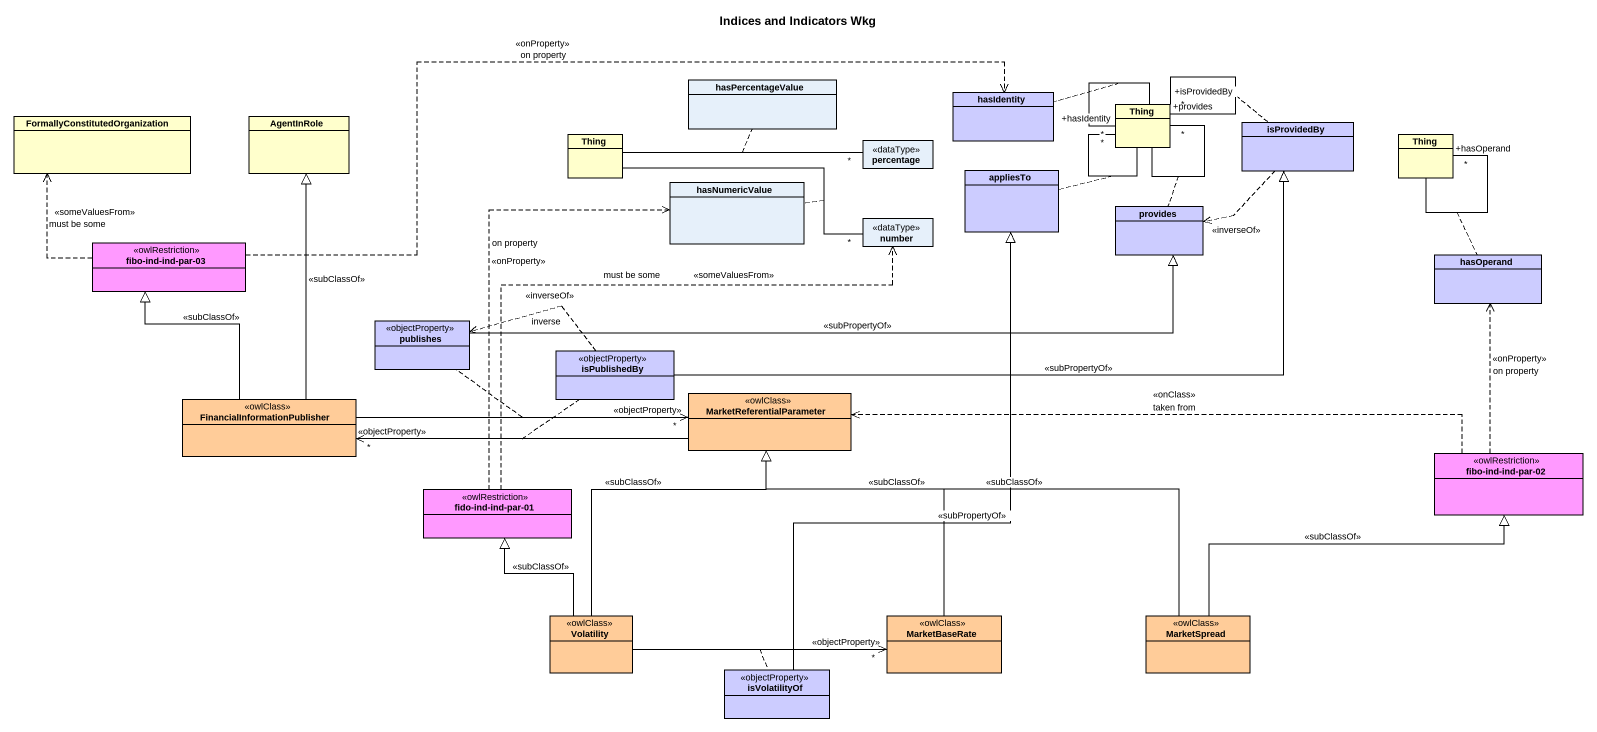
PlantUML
@startuml
title Indices and Indicators Wkg
hide circle
hide empty members
class hasPercentageValue
class hasIdentity #CCCCFF
class "FormallyConstitutedOrganization" as FormallyConstitutedOrganizat #FFFFCC
class AgentInRole #FFFFCC
class Thing #FFFFCC
class "Thing" as Thing_2 #FFFFCC
class isProvidedBy #CCCCFF
class "Thing" as Thing_3 #FFFFCC
class percentage <<dataType>>
class appliesTo #CCCCFF
class hasNumericValue
class provides #CCCCFF
class "fibo-ind-ind-par-03" as fibo_ind_ind_par_03 <<owlRestriction>> #FF99FF
class number <<dataType>>
class hasOperand #CCCCFF
class publishes <<objectProperty>> #CCCCFF
class isPublishedBy <<objectProperty>> #CCCCFF
class "FinancialInformationPublisher" as FinancialInformationPublishe <<owlClass>> #FFCC99
class MarketReferentialParameter <<owlClass>> #FFCC99
class "fibo-ind-ind-par-02" as fibo_ind_ind_par_02 <<owlRestriction>> #FF99FF
class "fido-ind-ind-par-01" as fido_ind_ind_par_01 <<owlRestriction>> #FF99FF
class Volatility <<owlClass>> #FFCC99
class MarketBaseRate <<owlClass>> #FFCC99
class MarketSpread <<owlClass>> #FFCC99
class isVolatilityOf <<objectProperty>> #CCCCFF
Thing -right- "*" percentage
(Thing, percentage) .. hasPercentageValue
Thing -right- "*" number
(Thing, number) .. hasNumericValue
Thing_2 -- "*" Thing_2
(Thing_2, Thing_2) .. appliesTo
Thing_2 -- "+hasIdentity\n*" Thing_2
(Thing_2, Thing_2) .. hasIdentity
Thing_2 -- "+isProvidedBy\n*" Thing_2
(Thing_2, Thing_2) .. isProvidedBy
Thing_2 -- "+provides\n*" Thing_2
(Thing_2, Thing_2) .. provides
isProvidedBy ..> provides : <<inverseOf>>
Thing_3 -- "+hasOperand\n*" Thing_3
(Thing_3, Thing_3) .. hasOperand
fibo_ind_ind_par_03 .right.> hasIdentity : <<onProperty>>\non property
fibo_ind_ind_par_03 .up.> FormallyConstitutedOrganizat : <<someValuesFrom>>\nmust be some
publishes -right-|> provides : <<subPropertyOf>>
isPublishedBy -right-|> isProvidedBy : <<subPropertyOf>>
isPublishedBy .left.> publishes : <<inverseOf>>\ninverse
FinancialInformationPublishe -up-|> AgentInRole : <<subClassOf>>
FinancialInformationPublishe -up-|> fibo_ind_ind_par_03 : <<subClassOf>>
FinancialInformationPublishe -right-> "<<objectProperty>>\n*" MarketReferentialParameter
(FinancialInformationPublishe, MarketReferentialParameter) .. publishes
MarketReferentialParameter -left-> "<<objectProperty>>\n*" FinancialInformationPublishe
(MarketReferentialParameter, FinancialInformationPublishe) .. isPublishedBy
fibo_ind_ind_par_02 .up.> hasOperand : <<onProperty>>\non property
fibo_ind_ind_par_02 .left.> MarketReferentialParameter : <<onClass>>\ntaken from
fido_ind_ind_par_01 .up.> hasNumericValue : on property\n<<onProperty>>
fido_ind_ind_par_01 .up.> number : <<someValuesFrom>>\nmust be some
Volatility -up-|> MarketReferentialParameter : <<subClassOf>>
Volatility -up-|> fido_ind_ind_par_01 : <<subClassOf>>
Volatility -right-> "<<objectProperty>>\n*" MarketBaseRate
(Volatility, MarketBaseRate) .. isVolatilityOf
MarketBaseRate -up-|> MarketReferentialParameter : <<subClassOf>>
MarketSpread -left-|> MarketReferentialParameter : <<subClassOf>>
MarketSpread -right-|> fibo_ind_ind_par_02 : <<subClassOf>>
isVolatilityOf -up-|> appliesTo : <<subPropertyOf>>
@enduml
